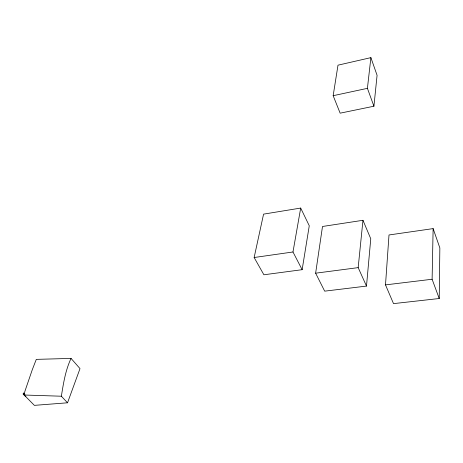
<?xml version="1.0" encoding="UTF-8"?>
<svg xmlns="http://www.w3.org/2000/svg" width="463" height="463" viewBox="0 0 463 463"><rect width="100%" height="100%" fill="white"/><g stroke="black" fill="none" stroke-linecap="round" stroke-linejoin="round"><path stroke-width="0.69" d="M439.231 298.513L439.85 247.931L433.131 228.612L389.001 234.967L385.5 284.884L393.515 303.624L439.231 298.513L432.106 279.247L433.131 228.612M366.493 286.082L370.765 238.781L362.969 220.295L322.497 226.482L315.633 273.187L324.679 291.158L366.493 286.082L358.171 267.631L362.969 220.295M373.925 106.218L377.079 75.295L370.892 57.638L337.996 65.173L333.163 95.696L340.149 113.169L373.925 106.218L367.414 88.34L370.892 57.638M302.142 269.686L309.267 225.765L300.695 208.066L263.574 214.132L254.141 257.515L263.898 274.779L302.142 269.686L292.981 251.982L300.695 208.066M61.359 396.218C63.443 383.347 65.433 370.342 71.047 358.414L36.293 359.369L32.294 369.7L24.875 391.368L24.169 395.014L61.359 396.218L67.523 402.798L80.006 368.617L71.047 358.414M67.523 402.798L34.366 405.362L23.15 393.978L23.578 392.937L24.933 394.308M333.163 95.696L367.414 88.34M254.141 257.515L292.981 251.982M315.633 273.187L358.171 267.631M385.5 284.884L432.106 279.247M23.15 393.978L25.864 396.727"/></g></svg>
